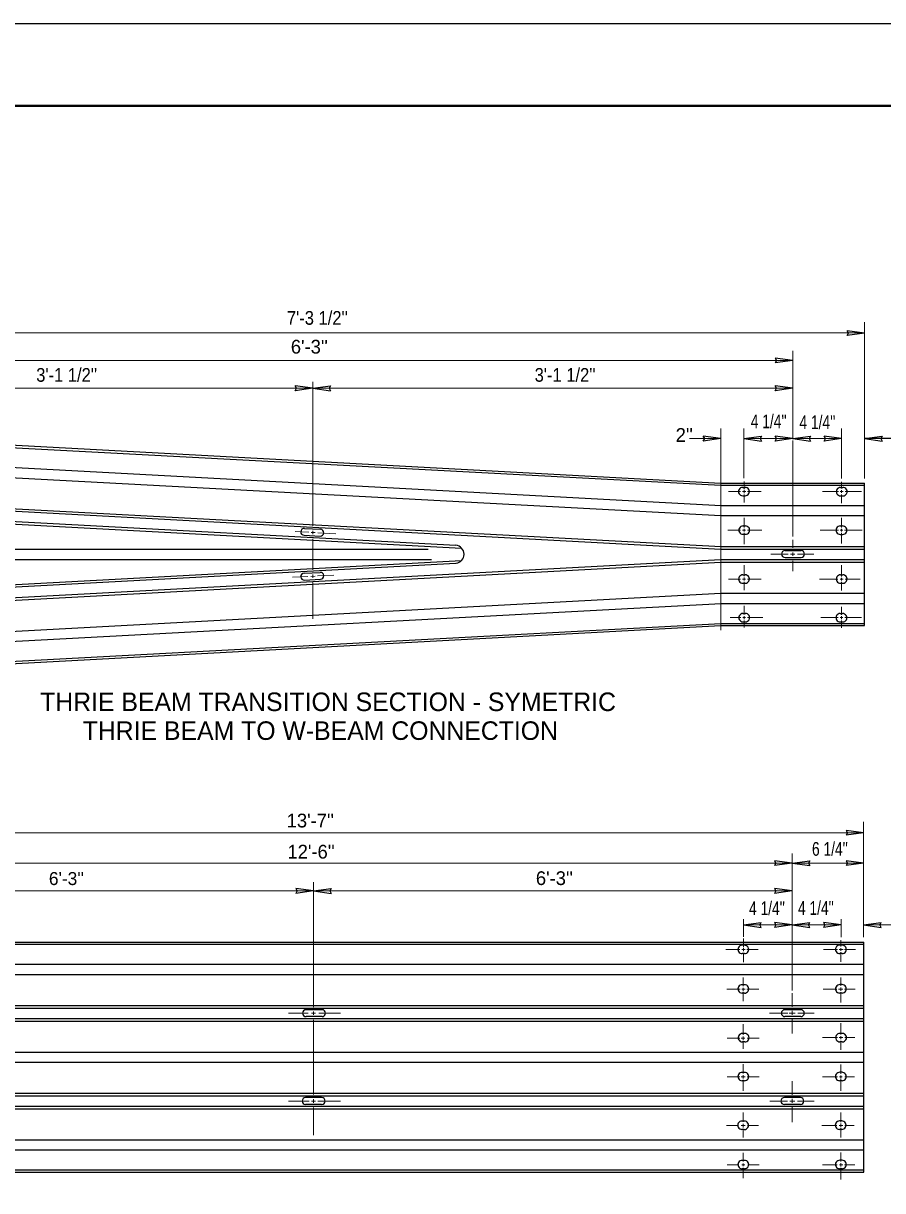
# Model space of a CAD drawing. Extents: x 678 to 1065, y -91 to 199.
# Drawn here: x 835.2 to 913.5, y 34.1 to 140.3 of the extents above; entities that cross this region are included whole.
import ezdxf

# ---------------------------------------------------------------- set-up
doc = ezdxf.new("R2010")
doc.units = 0
doc.header["$LTSCALE"] = 0.5
doc.layers.add('1', color=7, linetype='Continuous', lineweight=25)

msp = doc.modelspace()

# ---------------------------------------------------------------- linework, layer by layer
at = {"layer": '1', "lineweight": 40}
msp.add_line((720.2609, 132.7877), (1045.2738, 132.7877), dxfattribs=at)
at = {"layer": '1', "lineweight": 13}
for p, q in [((911.8329, 98.872), (911.8329, 113.1059)), ((811.4169, 112.121), (911.8329, 112.121)), ((905.2922, 102.4672), (905.2922, 110.4851)), ((817.9082, 109.621), (905.2922, 109.621)), ((861.6006, 94.5638), (861.6006, 107.6602)), ((817.9082, 107.0887), (861.6006, 107.0887)), ((861.6006, 107.0887), (905.2922, 107.0887)), ((898.7514, 85.0735), (898.7514, 103.4174)), ((900.8447, 98.9234), (900.8447, 103.4174)), ((909.7404, 98.872), (909.7404, 103.4174)), ((895.8917, 102.5084), (898.7514, 102.5084)), ((905.2922, 93.6142), (905.2922, 102.3404)), ((900.8631, 97.9436), (900.8631, 98.614)), ((900.8631, 97.5523), (900.8631, 97.8374)), ((909.7404, 97.9667), (909.7404, 98.5754)), ((909.7404, 97.5774), (909.7404, 97.8235)), ((899.4486, 97.69), (900.5425, 97.69)), ((900.7157, 97.69), (901.0064, 97.69)), ((900.8631, 96.6809), (900.8631, 97.4293)), ((901.1685, 97.69), (902.4021, 97.69)), ((907.9896, 97.69), (909.4425, 97.69)), ((909.6125, 97.69), (909.8676, 97.69)), ((909.7404, 96.6422), (909.7404, 97.4364)), ((910.0511, 97.69), (911.5412, 97.69)), ((900.8631, 94.4317), (900.8631, 95.2889)), ((909.7404, 94.4302), (909.7404, 95.2889)), ((859.985, 94.0556), (861.2276, 93.9887)), ((861.4497, 93.9767), (861.7999, 93.9579)), ((861.6006, 93.8238), (861.6006, 94.131)), ((862.0403, 93.945), (863.7013, 93.8556)), ((899.3691, 94.1849), (900.5342, 94.1849)), ((900.7187, 94.1849), (900.9869, 94.1849)), ((900.8631, 94.0628), (900.8631, 94.3032)), ((900.8631, 92.8919), (900.8631, 93.9455)), ((901.1602, 94.1849), (902.4819, 94.1849)), ((907.7897, 94.1849), (909.4493, 94.1849)), ((909.6059, 94.1849), (909.852, 94.1849)), ((909.7404, 94.044), (909.7404, 94.3127)), ((909.7404, 92.9688), (909.7404, 93.9265)), ((910.0086, 94.1849), (911.6211, 94.1849)), ((861.6006, 90.5846), (861.6006, 93.377)), ((905.2922, 92.568), (905.2922, 93.2954)), ((903.2984, 91.9882), (904.863, 91.9882)), ((905.0865, 91.9882), (905.4778, 91.9882)), ((905.2922, 91.8469), (905.2922, 92.1543)), ((905.2922, 90.4592), (905.2922, 91.3887)), ((905.7293, 91.9882), (907.212, 91.9882)), ((900.8631, 89.9976), (900.8631, 90.997)), ((909.7404, 89.9782), (909.7404, 90.997)), ((859.7608, 89.8897), (861.1553, 89.9644)), ((861.4081, 89.9779), (861.7994, 89.9988)), ((861.6006, 89.8306), (861.6006, 90.1517)), ((861.6006, 86.1209), (861.6006, 89.4117)), ((862.0222, 90.0108), (863.4987, 90.0898)), ((899.4437, 89.7352), (900.5204, 89.7352)), ((900.6993, 89.7352), (900.9953, 89.7352)), ((900.8631, 89.6121), (900.8631, 89.8858)), ((900.8631, 88.7155), (900.8631, 89.478)), ((901.1574, 89.7352), (902.4021, 89.7352)), ((907.7102, 89.7352), (909.4047, 89.7352)), ((909.5947, 89.7352), (909.8688, 89.7352)), ((909.7404, 89.5976), (909.7404, 89.855)), ((909.7404, 88.6769), (909.7404, 89.4688)), ((910.0477, 89.7352), (911.4384, 89.7352)), ((900.8631, 86.4967), (900.8631, 87.2852)), ((909.7404, 86.4659), (909.7404, 87.2077)), ((899.5832, 86.2232), (900.5651, 86.2232)), ((900.7382, 86.2232), (900.9897, 86.2232)), ((900.8631, 86.0944), (900.8631, 86.3682)), ((901.1572, 86.2232), (902.5614, 86.2232)), ((907.8298, 86.2232), (909.4215, 86.2232)), ((909.6005, 86.2232), (909.8522, 86.2232)), ((909.7404, 86.0912), (909.7404, 86.3428)), ((910.0199, 86.2232), (911.5314, 86.2232)), ((900.8631, 85.3132), (900.8631, 85.9492)), ((909.7404, 85.294), (909.7404, 85.9514)), ((911.7429, 57.1472), (911.7429, 67.6562)), ((911.7429, 66.6479), (811.3307, 66.6479)), ((905.2416, 52.3094), (905.2416, 64.7572)), ((861.6621, 50.7982), (861.6621, 62.1419)), ((900.8042, 57.1788), (900.8042, 58.7956)), ((909.6992, 57.1462), (909.6992, 58.7956)), ((905.2517, 58.2617), (900.8042, 58.2617)), ((909.6992, 58.2617), (905.2517, 58.2617)), ((911.7429, 58.2617), (914.4639, 58.2617)), ((900.7965, 56.2828), (900.7965, 57.0328)), ((909.6789, 56.2895), (909.6789, 56.8884)), ((900.4688, 56.02), (899.1981, 56.02)), ((900.9565, 56.02), (900.6499, 56.02)), ((900.7965, 55.8787), (900.7965, 56.1713)), ((900.7965, 54.8774), (900.7965, 55.7393)), ((902.1246, 56.02), (901.1097, 56.02)), ((909.3691, 56.02), (908.0811, 56.02)), ((909.8707, 56.02), (909.5084, 56.02)), ((909.6789, 55.8991), (909.6789, 56.1361)), ((909.6789, 54.898), (909.6789, 55.7876)), ((911.0064, 56.02), (909.996, 56.02)), ((900.7832, 52.6878), (900.7832, 53.4749)), ((909.6789, 52.7203), (909.6789, 53.4853)), ((900.5106, 52.4069), (899.2723, 52.4069)), ((900.9565, 52.4069), (900.6499, 52.4069)), ((900.7832, 52.2837), (900.7832, 52.5344)), ((900.7832, 51.3172), (900.7832, 52.1722)), ((902.1988, 52.4069), (901.0958, 52.4069)), ((905.2314, 50.8167), (905.2314, 52.0569)), ((909.2994, 52.4317), (908.0436, 52.4317)), ((909.8567, 52.4317), (909.4527, 52.4317)), ((909.6789, 52.2602), (909.6789, 52.5808)), ((909.6789, 51.2182), (909.6789, 52.1626)), ((910.9697, 52.4317), (910.0099, 52.4317)), ((861.1863, 50.2338), (859.3831, 50.2338)), ((861.8274, 50.2338), (861.4651, 50.2338)), ((861.6621, 50.1007), (861.6621, 50.3937)), ((864.1231, 50.2338), (862.1341, 50.2338)), ((904.8404, 50.2338), (903.1666, 50.2338)), ((905.5092, 50.2338), (904.9657, 50.2338)), ((905.2314, 50.0916), (905.2314, 50.4542)), ((907.2471, 50.2338), (905.76, 50.2338)), ((861.6621, 42.8344), (861.6621, 49.6265)), ((900.7832, 48.2647), (900.7832, 49.2317)), ((905.2314, 48.3873), (905.2314, 49.6593)), ((909.6789, 48.2897), (909.6789, 49.3293)), ((900.465, 47.962), (899.3098, 47.962)), ((900.9388, 47.962), (900.6044, 47.962)), ((900.7832, 47.8185), (900.7832, 48.1114)), ((902.2363, 47.962), (901.1478, 47.962)), ((909.3691, 48.0127), (908.0064, 48.0127)), ((909.8567, 48.0127), (909.5223, 48.0127)), ((909.6789, 47.8714), (909.6789, 48.1502)), ((910.9322, 48.0127), (910.0238, 48.0127)), ((900.7832, 46.9975), (900.7832, 47.7348)), ((909.6789, 46.8977), (909.6789, 47.732)), ((900.7832, 44.7372), (900.7832, 45.6067)), ((909.6789, 44.7065), (909.6789, 45.5568)), ((900.4651, 44.449), (899.3196, 44.449)), ((900.9528, 44.449), (900.5905, 44.449)), ((900.7832, 44.291), (900.7832, 44.5978)), ((900.7832, 43.1728), (900.7832, 44.1655)), ((902.2457, 44.449), (901.1339, 44.449)), ((905.2314, 42.8128), (905.2314, 44.0595)), ((909.3552, 44.4367), (907.9907, 44.4367)), ((909.787, 44.4367), (909.5502, 44.4367)), ((909.6789, 44.3022), (909.6789, 44.5671)), ((909.6789, 43.1732), (909.6789, 44.2185)), ((910.9172, 44.4367), (910.0378, 44.4367)), ((861.2677, 42.2392), (859.3831, 42.2392)), ((861.8474, 42.2392), (861.4739, 42.2392)), ((861.6621, 42.0818), (861.6621, 42.4219)), ((861.6621, 39.1508), (861.6621, 41.6581)), ((864.1231, 42.2392), (862.0593, 42.2392)), ((904.7987, 42.2392), (903.2077, 42.2392)), ((905.4814, 42.2392), (905.0355, 42.2392)), ((905.2314, 42.0737), (905.2314, 42.4363)), ((905.2314, 40.3264), (905.2314, 41.6833)), ((907.2471, 42.2392), (905.7323, 42.2392)), ((900.7832, 40.3382), (900.7832, 41.1927)), ((909.6789, 40.3266), (909.6789, 41.1927)), ((900.3615, 40.0049), (899.2453, 40.0049)), ((900.9687, 40.0049), (900.5872, 40.0049)), ((900.7832, 39.8312), (900.7832, 40.171)), ((900.7832, 38.9239), (900.7832, 39.6976)), ((902.1711, 40.0049), (901.1692, 40.0049)), ((909.3137, 40.0292), (907.9412, 40.0292)), ((909.857, 40.0292), (909.5087, 40.0292)), ((909.6789, 39.8808), (909.6789, 40.2013)), ((909.6789, 38.9239), (909.6789, 39.7832)), ((910.8673, 40.0292), (910.0242, 40.0292)), ((900.7832, 37.5214), (900.7832, 36.7385)), ((909.6789, 37.5598), (909.6789, 36.7462)), ((900.3903, 36.4412), (899.3196, 36.4412)), ((900.9249, 36.4412), (900.6632, 36.4412)), ((900.7832, 36.5714), (900.7832, 36.3152)), ((900.7832, 36.1538), (900.7832, 35.2251)), ((902.2457, 36.4412), (901.1867, 36.4412)), ((909.3276, 36.454), (908.0034, 36.454)), ((909.8431, 36.454), (909.5505, 36.454)), ((909.6789, 36.593), (909.6789, 36.2865)), ((909.6789, 36.1751), (909.6789, 35.1083)), ((910.9296, 36.454), (910.0102, 36.454))]:
    msp.add_line(p, q, dxfattribs=at)
at = {"layer": '1'}
for p, q in [((911.8329, 112.0997), (910.2291, 112.3202)), ((911.8329, 112.0997), (910.2291, 111.8792)), ((905.2814, 109.6202), (903.6772, 109.8415)), ((905.2814, 109.6202), (903.6772, 109.4002)), ((861.6004, 107.0887), (859.9962, 107.3084)), ((861.6007, 107.0887), (863.2046, 107.3092)), ((905.2922, 107.0894), (903.6879, 107.3092)), ((861.6004, 107.0887), (859.9962, 106.8682)), ((861.6007, 107.0887), (863.2046, 106.8682)), ((905.2922, 107.0894), (903.6879, 106.8689)), ((824.4714, 102.4442), (898.7514, 98.458)), ((824.8029, 102.2027), (898.7507, 98.2657)), ((898.7514, 102.5092), (897.1476, 102.7289)), ((898.7514, 102.5092), (897.1476, 102.2879)), ((900.8447, 102.5077), (902.4489, 102.7278)), ((900.8447, 102.5077), (902.4489, 102.2872)), ((905.2922, 102.5092), (903.6879, 102.7289)), ((905.2922, 102.5092), (903.6879, 102.2879)), ((905.2922, 102.5077), (906.8968, 102.7278)), ((905.2922, 102.5077), (906.8968, 102.2872)), ((909.7404, 102.5092), (908.1358, 102.7289)), ((909.7404, 102.5092), (908.1358, 102.2879)), ((911.8329, 102.5077), (913.4372, 102.7278)), ((914.4287, 102.5084), (911.8329, 102.5084)), ((911.8329, 102.5077), (913.4372, 102.2872)), ((824.6207, 100.4162), (898.7788, 96.4368)), ((824.6019, 99.4859), (898.7286, 95.5083)), ((898.7514, 98.458), (911.8329, 98.458)), ((898.7514, 98.2657), (911.8329, 98.2657)), ((900.7299, 98.0747), (900.9538, 98.0747)), ((909.6363, 98.0677), (909.8598, 98.0677)), ((911.8329, 85.5037), (911.8329, 98.458)), ((824.6379, 96.6667), (898.7571, 92.6894)), ((900.7371, 97.3079), (900.9576, 97.3079)), ((909.6438, 97.3007), (909.8643, 97.3007)), ((824.6413, 96.4338), (898.7439, 92.4569)), ((898.7522, 96.4379), (911.8329, 96.4379)), ((824.5832, 95.2567), (875.1403, 92.5427)), ((824.5881, 95.4887), (874.6221, 92.8037)), ((898.7522, 95.5075), (911.8329, 95.5075)), ((900.7569, 94.5667), (900.9804, 94.5667)), ((909.6075, 94.5652), (909.8317, 94.5652)), ((860.8003, 93.7094), (862.2576, 93.631)), ((860.8341, 94.3364), (862.2913, 94.2584)), ((900.7644, 93.8002), (900.9852, 93.8002)), ((909.615, 93.7987), (909.8351, 93.7987)), ((811.3678, 92.437), (872.0931, 92.437)), ((898.7514, 92.689), (911.8329, 92.689)), ((898.7514, 92.4562), (911.8329, 92.4562)), ((811.3678, 91.5067), (872.4009, 91.5067)), ((824.1546, 88.6867), (875.1396, 91.4264)), ((824.5374, 87.5095), (898.7421, 91.498)), ((898.7514, 91.501), (911.8329, 91.501)), ((904.5894, 92.317), (906.0493, 92.317)), ((904.5894, 91.6889), (906.0493, 91.6889)), ((824.1666, 88.4542), (874.6209, 91.1658)), ((824.5427, 87.277), (898.7548, 91.2655)), ((860.8003, 90.2594), (862.2576, 90.3377)), ((898.7514, 91.2682), (911.8329, 91.2682)), ((860.8341, 89.6328), (862.2913, 89.7107)), ((900.7384, 90.1169), (900.9623, 90.1169)), ((900.7456, 89.3504), (900.9661, 89.3504)), ((909.6282, 90.1154), (909.8517, 90.1154)), ((909.6357, 89.3489), (909.8562, 89.3489)), ((824.4613, 84.457), (898.7274, 88.4485)), ((898.7514, 88.4497), (911.8329, 88.4497)), ((824.4804, 83.5267), (898.7769, 87.52)), ((898.7514, 87.5192), (911.8329, 87.5192)), ((900.7569, 86.6039), (900.9804, 86.6039)), ((909.6076, 86.5964), (909.8318, 86.5964)), ((824.5206, 81.514), (898.7488, 85.5037)), ((824.6079, 81.7127), (898.7507, 85.6979)), ((898.7514, 85.5037), (911.8329, 85.5037)), ((898.7556, 85.6964), (911.8329, 85.6964)), ((900.7644, 85.8377), (900.9852, 85.8377)), ((909.6151, 85.8302), (909.8352, 85.8302)), ((911.7429, 66.6445), (910.1383, 66.8654)), ((911.7429, 66.6445), (910.1383, 66.4244)), ((905.2416, 63.8867), (903.637, 64.1076)), ((905.2416, 63.8867), (903.637, 63.6666)), ((905.2416, 63.8867), (906.8462, 64.1076)), ((905.2416, 63.8867), (906.8462, 63.6666)), ((911.7429, 63.8857), (910.1383, 64.1065)), ((911.7429, 63.8857), (910.1383, 63.6655)), ((861.6621, 61.354), (860.0575, 61.5748)), ((861.6621, 61.354), (860.0575, 61.1338)), ((861.6621, 61.354), (863.2668, 61.5748)), ((861.6621, 61.354), (863.2668, 61.1338)), ((905.2416, 61.354), (903.637, 61.5749)), ((905.2416, 61.354), (903.637, 61.1339)), ((900.8042, 58.2617), (902.4084, 58.4814)), ((905.2416, 58.2617), (903.637, 58.4822)), ((905.2416, 58.2617), (906.8455, 58.4814)), ((909.6992, 58.2617), (908.0949, 58.4822)), ((911.7429, 58.2624), (913.3479, 58.4822)), ((900.8042, 58.2617), (902.4084, 58.0412)), ((905.2416, 58.2617), (903.637, 58.0412)), ((905.2416, 58.2617), (906.8455, 58.0412)), ((909.6992, 58.2617), (908.0949, 58.0412)), ((911.7429, 58.2624), (913.3479, 58.0419)), ((811.2816, 56.7097), (858.1273, 56.7097)), ((857.9871, 56.473), (811.2816, 56.473)), ((911.7467, 56.473), (856.9937, 56.473)), ((858.0643, 56.7097), (911.7467, 56.7097)), ((900.8979, 56.4179), (900.6774, 56.4179)), ((909.7764, 56.4254), (909.5559, 56.4254)), ((911.7467, 35.7794), (911.7467, 56.7097)), ((900.9054, 55.6514), (900.6816, 55.6514)), ((909.7839, 55.6589), (909.5601, 55.6589)), ((811.2816, 54.682), (911.7467, 54.682)), ((811.2816, 53.752), (911.7467, 53.752)), ((900.8979, 52.0585), (900.6774, 52.0585)), ((900.9054, 52.825), (900.6816, 52.825)), ((909.7764, 52.0652), (909.5559, 52.0652)), ((909.7839, 52.8317), (909.5601, 52.8317)), ((811.2816, 50.9324), (858.0583, 50.9324)), ((811.2816, 50.6999), (858.0583, 50.6999)), ((857.6863, 50.9324), (911.7467, 50.9324)), ((857.8753, 50.6999), (911.7467, 50.6999)), ((862.4428, 50.5522), (860.9837, 50.5522)), ((862.4428, 49.9244), (860.9837, 49.9244)), ((906.0261, 50.5522), (904.5669, 50.5522)), ((906.0261, 49.9244), (904.5669, 49.9244)), ((811.2816, 49.7545), (858.0583, 49.7545)), ((811.2816, 49.5217), (858.0583, 49.5217)), ((857.1197, 49.5217), (911.7467, 49.5217)), ((857.4343, 49.7545), (911.7467, 49.7545)), ((900.9264, 48.3873), (900.7029, 48.3873)), ((909.8053, 48.3944), (909.5814, 48.3944)), ((900.9189, 47.6208), (900.6984, 47.6208)), ((909.7978, 47.6279), (909.5777, 47.6279)), ((811.2816, 46.7024), (911.7467, 46.7024)), ((811.2816, 45.7724), (911.7467, 45.7724)), ((900.9054, 44.8517), (900.6816, 44.8517)), ((909.7839, 44.8589), (909.5601, 44.8589)), ((900.8979, 44.0857), (900.6774, 44.0857)), ((909.7764, 44.0924), (909.5559, 44.0924)), ((811.2816, 42.952), (858.0583, 42.952)), ((811.2816, 42.7195), (858.0583, 42.7195)), ((855.4817, 42.7195), (911.7467, 42.7195)), ((856.5527, 42.952), (911.7467, 42.952)), ((862.4031, 42.5575), (860.9436, 42.5575)), ((905.9859, 42.5575), (904.5268, 42.5575)), ((811.2816, 41.7749), (858.0583, 41.7749)), ((811.2816, 41.5424), (858.0583, 41.5424)), ((856.9937, 41.5424), (911.7467, 41.5424)), ((857.0567, 41.7749), (911.7467, 41.7749)), ((862.4031, 41.9294), (860.9436, 41.9294)), ((905.9859, 41.9294), (904.5268, 41.9294)), ((900.8833, 40.4219), (900.6598, 40.4219)), ((909.7618, 40.429), (909.5383, 40.429)), ((900.8758, 39.6554), (900.6557, 39.6554)), ((909.7543, 39.6625), (909.5338, 39.6625)), ((811.2816, 38.7227), (911.7467, 38.7227)), ((811.2816, 37.7927), (911.7467, 37.7927)), ((900.9054, 36.8482), (900.6816, 36.8482)), ((909.7839, 36.8552), (909.5601, 36.8552)), ((811.2816, 35.9782), (857.9871, 35.9782)), ((811.2816, 35.7794), (857.9871, 35.7794)), ((857.0567, 35.7794), (911.7467, 35.7794)), ((857.6863, 35.9782), (911.7467, 35.9782)), ((900.8979, 36.082), (900.6774, 36.082)), ((909.7764, 36.0892), (909.5559, 36.0892))]:
    msp.add_line(p, q, dxfattribs=at)
for points in [[(705.2604, -79.7209), (705.2604, 140.2877), (1050.2743, 140.2877)], [(910.2291, 111.8792), (910.3528, 112.1019), (910.2291, 112.3202)], [(903.6772, 109.8415), (903.8017, 109.6184), (903.6772, 109.4002)], [(859.9962, 106.8682), (860.1202, 107.0909), (859.9962, 107.3084)], [(863.2046, 107.3092), (863.0797, 107.086), (863.2046, 106.8682)], [(903.6879, 106.8689), (903.8128, 107.0917), (903.6879, 107.3092)], [(897.1476, 102.2879), (897.2713, 102.511), (897.1476, 102.7289)], [(902.4489, 102.7278), (902.3244, 102.5047), (902.4489, 102.2872)], [(903.6879, 102.2879), (903.8128, 102.511), (903.6879, 102.7289)], [(906.8968, 102.7278), (906.7723, 102.5047), (906.8968, 102.2872)], [(908.1358, 102.2879), (908.2603, 102.511), (908.1358, 102.7289)], [(913.4372, 102.7278), (913.3123, 102.5047), (913.4372, 102.2872)], [(910.1383, 66.8654), (910.2636, 66.6423), (910.1383, 66.4244)], [(903.637, 64.1076), (903.7622, 63.8845), (903.637, 63.6666)], [(906.8462, 64.1076), (906.721, 63.8845), (906.8462, 63.6666)], [(910.1383, 64.1065), (910.2636, 63.8834), (910.1383, 63.6655)], [(860.0575, 61.5748), (860.1827, 61.3517), (860.0575, 61.1338)], [(863.2668, 61.5748), (863.1415, 61.3517), (863.2668, 61.1338)], [(903.637, 61.5749), (903.7618, 61.3517), (903.637, 61.1339)], [(902.4084, 58.0412), (902.2836, 58.2639), (902.4084, 58.4814)], [(903.637, 58.4822), (903.7618, 58.2587), (903.637, 58.0412)], [(906.8455, 58.0412), (906.7213, 58.2639), (906.8455, 58.4814)], [(908.0949, 58.4822), (908.2198, 58.2587), (908.0949, 58.0412)], [(913.3479, 58.0419), (913.2231, 58.2647), (913.3479, 58.4822)]]:
    msp.add_lwpolyline(points, dxfattribs=at)
at = {"layer": '1', "lineweight": 13}
for points in [[(900.8447, 102.5084), (905.2922, 102.5084), (909.7404, 102.5084)], [(911.7429, 63.8867), (905.2416, 63.8867), (817.8219, 63.8867)], [(905.2416, 61.354), (861.6621, 61.354), (817.8219, 61.354)]]:
    msp.add_lwpolyline(points, dxfattribs=at)
at = {"layer": '1'}
for centre, radius, start, end in [((900.733, 97.6906), 0.3828, 89.91611, 270.60689), ((900.9535, 97.6906), 0.3828, 270.60689, 91.78064), ((909.6395, 97.6837), 0.3828, 89.91611, 270.60689), ((909.86, 97.6837), 0.3828, 270.60689, 91.78064), ((900.76, 94.1827), 0.3828, 89.91611, 270.60689), ((900.9805, 94.1827), 0.3828, 270.60689, 91.78064), ((909.6107, 94.1813), 0.3828, 89.91611, 270.60689), ((909.8312, 94.1813), 0.3828, 270.60689, 91.78064), ((874.5266, 91.9701), 0.8392, 1.65554, 83.46466), ((874.5266, 92), 0.8392, 278.36794, 358.34446), ((900.7414, 89.733), 0.3828, 89.91611, 270.60689), ((900.9619, 89.733), 0.3828, 270.60689, 91.78064), ((909.6313, 89.7316), 0.3828, 89.91611, 270.60689), ((909.8517, 89.7316), 0.3828, 270.60689, 91.78064), ((900.76, 86.2199), 0.3828, 89.91611, 270.60689), ((900.9805, 86.2199), 0.3828, 270.60689, 91.78064), ((909.6108, 86.213), 0.3828, 89.91611, 270.60689), ((909.8313, 86.213), 0.3828, 270.60689, 91.78064), ((900.6814, 56.0352), 0.3828, 90.60689, 271.78064), ((900.9018, 56.0352), 0.3828, 269.91611, 90.60689), ((909.56, 56.0422), 0.3828, 90.60689, 271.78064), ((909.7805, 56.0422), 0.3828, 269.91611, 90.60689), ((900.6814, 52.4408), 0.3828, 88.21936, 269.39311), ((900.9018, 52.4408), 0.3828, 269.39311, 90.08389), ((909.56, 52.4478), 0.3828, 88.21936, 269.39311), ((909.7805, 52.4478), 0.3828, 269.39311, 90.08389), ((900.7028, 48.0036), 0.3828, 88.21936, 269.39311), ((900.9232, 48.0036), 0.3828, 269.39311, 90.08389), ((909.5814, 48.0106), 0.3828, 88.21936, 269.39311), ((909.8019, 48.0106), 0.3828, 269.39311, 90.08389), ((900.6814, 44.4682), 0.3828, 88.21936, 269.39311), ((900.9018, 44.4682), 0.3828, 269.39311, 90.08389), ((909.56, 44.4752), 0.3828, 88.21936, 269.39311), ((909.7805, 44.4752), 0.3828, 269.39311, 94.84345), ((900.6595, 40.038), 0.3828, 88.21936, 269.39311), ((900.88, 40.038), 0.3828, 269.39311, 90.08389), ((909.5381, 40.045), 0.3828, 88.21936, 269.39311), ((909.7586, 40.045), 0.3828, 269.39311, 90.08389), ((900.6814, 36.4645), 0.3828, 88.21936, 269.39311), ((900.9018, 36.4645), 0.3828, 269.39311, 90.08389), ((909.56, 36.4715), 0.3828, 88.21936, 269.39311), ((909.7805, 36.4715), 0.3828, 269.39311, 90.08389)]:
    msp.add_arc(centre, radius, start, end, dxfattribs=at)
for centre, major_axis in [((860.8168, 94.0233), (-0.3135, 0.0168)), ((862.274, 93.9452), (0.3135, -0.0168)), ((904.5891, 92.0027), (-0.314, 0)), ((906.0483, 92.0027), (0.314, 0)), ((862.274, 90.0238), (0.3135, 0.0168)), ((860.8168, 89.9457), (-0.3135, -0.0168)), ((860.9843, 50.238), (-0.314, 0)), ((862.4435, 50.238), (0.314, 0)), ((904.567, 50.238), (-0.314, 0)), ((906.0263, 50.238), (0.314, 0)), ((860.9443, 42.2431), (-0.314, 0)), ((862.4035, 42.2431), (0.314, 0)), ((904.527, 42.2431), (-0.314, 0)), ((905.9863, 42.2431), (0.314, 0))]:
    msp.add_ellipse(centre, major_axis=major_axis, ratio=0.999978, start_param=4.71238898, end_param=7.85398163, dxfattribs=at)

# ---------------------------------------------------------------- texts
for s, width, p in [("7'-3 1/2''", 0.9, (859.2402, 112.8652)), ("3'-1 1/2''", 0.9, (836.4178, 107.6778)), ("3'-1 1/2''", 0.9, (881.7917, 107.6778)), ("4 1/4''", 0.75, (901.465, 103.4491)), ("4 1/4''", 0.75, (905.9018, 103.3813)), ("6 1/4''", 0.75, (907.0416, 64.555)), ("4 1/4''", 0.75, (901.3097, 59.1636)), ("4 1/4''", 0.75, (905.7639, 59.1783))]:
    msp.add_text(s, height=1.25, dxfattribs=dict(at, width=width)).set_placement(p)
for s, height, p in [("6'-3''", 1.25, (859.5977, 110.2442)), ("2''", 1.25, (894.6309, 102.2107)), ('THRIE BEAM TRANSITION SECTION - SYMETRIC', 1.688, (836.7741, 77.7202)), ('THRIE BEAM TO W-BEAM CONNECTION', 1.688, (840.6501, 75.0974)), ("13'-7''", 1.25, (859.2197, 67.1347)), ("12'-6''", 1.25, (859.2924, 64.303)), ("6'-3''", 1.181, (837.5736, 61.894)), ("6'-3''", 1.25, (881.9046, 61.894))]:
    msp.add_text(s, height=height, dxfattribs=at).set_placement(p)

doc.saveas('drawing.dxf')
